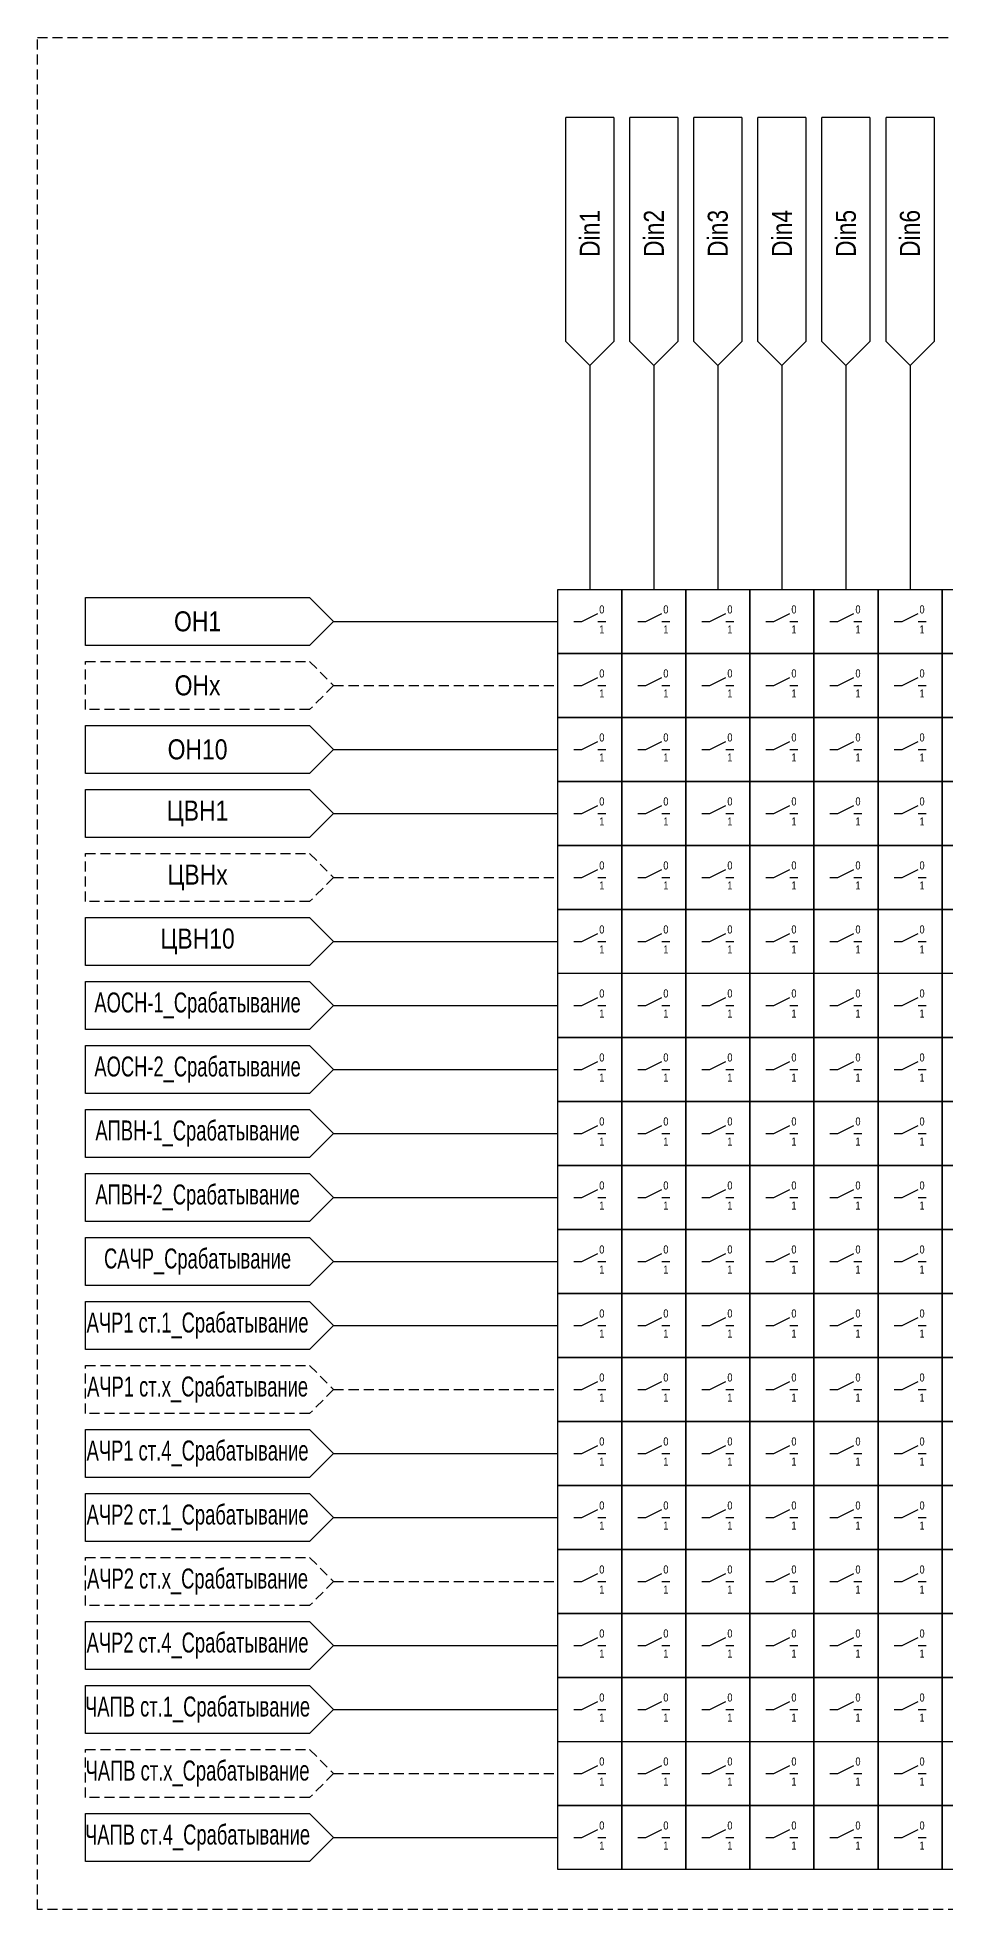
# Model space of a CAD drawing. Header units: millimetres. Extents: x -6343 to 676, y -1039 to 887.
# Drawn here: x -3133 to -3019.6, y 482 to 716 of the extents above; entities that cross this region are included whole.
import ezdxf

# ---------------------------------------------------------------- set-up
doc = ezdxf.new("R2010")
doc.units = ezdxf.units.MM
doc.linetypes.add('штриховая2', pattern=[0.375, 0.25, -0.125])
doc.styles.add('2.5_Gost_RD', font='ARIALN.TTF', dxfattribs={"height": 2.5})

msp = doc.modelspace()

# ---------------------------------------------------------------- linework, layer by layer
at = {"ltscale": 100}
for p, q in [((-3067, 678), (-3067, 706)), ((-3061, 706), (-3067, 706)), ((-3061, 706), (-3061, 678)), ((-3059, 678), (-3059, 706)), ((-3053, 706), (-3059, 706)), ((-3053, 706), (-3053, 678)), ((-3051, 678), (-3051, 706)), ((-3045, 706), (-3051, 706)), ((-3045, 706), (-3045, 678)), ((-3043, 678), (-3043, 706)), ((-3037, 706), (-3043, 706)), ((-3037, 706), (-3037, 678)), ((-3035, 678), (-3035, 706)), ((-3029, 706), (-3035, 706)), ((-3029, 706), (-3029, 678)), ((-3027, 678), (-3027, 706)), ((-3021, 706), (-3027, 706)), ((-3021, 706), (-3021, 678)), ((-3067, 678), (-3064, 675)), ((-3064, 675), (-3061, 678)), ((-3059, 678), (-3056, 675)), ((-3056, 675), (-3053, 678)), ((-3051, 678), (-3048, 675)), ((-3048, 675), (-3045, 678)), ((-3043, 678), (-3040, 675)), ((-3040, 675), (-3037, 678)), ((-3035, 678), (-3032, 675)), ((-3032, 675), (-3029, 678)), ((-3027, 678), (-3024, 675)), ((-3024, 675), (-3021, 678)), ((-3064, 675), (-3064, 647)), ((-3056, 675), (-3056, 647)), ((-3048, 675), (-3048, 647)), ((-3040, 675), (-3040, 647)), ((-3032, 675), (-3032, 647)), ((-3024, 675), (-3024, 647)), ((-3127, 646), (-3099, 646)), ((-3099, 646), (-3096, 643)), ((-3065, 643), (-3063, 644)), ((-3057, 643), (-3055, 644)), ((-3049, 643), (-3047, 644)), ((-3041, 643), (-3039, 644)), ((-3033, 643), (-3031, 644)), ((-3025, 643), (-3023, 644)), ((-3096, 643), (-3099, 640)), ((-3096, 643), (-3068, 643)), ((-3066, 643), (-3065, 643)), ((-3063, 643), (-3062, 643)), ((-3058, 643), (-3057, 643)), ((-3055, 643), (-3054, 643)), ((-3050, 643), (-3049, 643)), ((-3047, 643), (-3046, 643)), ((-3042, 643), (-3041, 643)), ((-3039, 643), (-3038, 643)), ((-3034, 643), (-3033, 643)), ((-3031, 643), (-3030, 643)), ((-3026, 643), (-3025, 643)), ((-3023, 643), (-3022, 643)), ((-3099, 640), (-3127, 640)), ((-3066, 635), (-3065, 635)), ((-3065, 635), (-3063, 636)), ((-3063, 635), (-3062, 635)), ((-3058, 635), (-3057, 635)), ((-3057, 635), (-3055, 636)), ((-3055, 635), (-3054, 635)), ((-3050, 635), (-3049, 635)), ((-3049, 635), (-3047, 636)), ((-3047, 635), (-3046, 635)), ((-3042, 635), (-3041, 635)), ((-3041, 635), (-3039, 636)), ((-3039, 635), (-3038, 635)), ((-3034, 635), (-3033, 635)), ((-3033, 635), (-3031, 636)), ((-3031, 635), (-3030, 635)), ((-3026, 635), (-3025, 635)), ((-3025, 635), (-3023, 636)), ((-3023, 635), (-3022, 635)), ((-3127, 630), (-3099, 630)), ((-3099, 630), (-3096, 627)), ((-3065, 627), (-3063, 628)), ((-3057, 627), (-3055, 628)), ((-3049, 627), (-3047, 628)), ((-3041, 627), (-3039, 628)), ((-3033, 627), (-3031, 628)), ((-3025, 627), (-3023, 628)), ((-3096, 627), (-3099, 624)), ((-3096, 627), (-3068, 627)), ((-3066, 627), (-3065, 627)), ((-3063, 627), (-3062, 627)), ((-3058, 627), (-3057, 627)), ((-3055, 627), (-3054, 627)), ((-3050, 627), (-3049, 627)), ((-3047, 627), (-3046, 627)), ((-3042, 627), (-3041, 627)), ((-3039, 627), (-3038, 627)), ((-3034, 627), (-3033, 627)), ((-3031, 627), (-3030, 627)), ((-3026, 627), (-3025, 627)), ((-3023, 627), (-3022, 627)), ((-3099, 624), (-3127, 624)), ((-3127, 622), (-3099, 622)), ((-3099, 622), (-3096, 619)), ((-3096, 619), (-3099, 616)), ((-3096, 619), (-3068, 619)), ((-3066, 619), (-3065, 619)), ((-3065, 619), (-3063, 620)), ((-3063, 619), (-3062, 619)), ((-3058, 619), (-3057, 619)), ((-3057, 619), (-3055, 620)), ((-3055, 619), (-3054, 619)), ((-3050, 619), (-3049, 619)), ((-3049, 619), (-3047, 620)), ((-3047, 619), (-3046, 619)), ((-3042, 619), (-3041, 619)), ((-3041, 619), (-3039, 620)), ((-3039, 619), (-3038, 619)), ((-3034, 619), (-3033, 619)), ((-3033, 619), (-3031, 620)), ((-3031, 619), (-3030, 619)), ((-3026, 619), (-3025, 619)), ((-3025, 619), (-3023, 620)), ((-3023, 619), (-3022, 619)), ((-3099, 616), (-3127, 616)), ((-3066, 611), (-3065, 611)), ((-3065, 611), (-3063, 612)), ((-3063, 611), (-3062, 611)), ((-3058, 611), (-3057, 611)), ((-3057, 611), (-3055, 612)), ((-3055, 611), (-3054, 611)), ((-3050, 611), (-3049, 611)), ((-3049, 611), (-3047, 612)), ((-3047, 611), (-3046, 611)), ((-3042, 611), (-3041, 611)), ((-3041, 611), (-3039, 612)), ((-3039, 611), (-3038, 611)), ((-3034, 611), (-3033, 611)), ((-3033, 611), (-3031, 612)), ((-3031, 611), (-3030, 611)), ((-3026, 611), (-3025, 611)), ((-3025, 611), (-3023, 612)), ((-3023, 611), (-3022, 611)), ((-3127, 606), (-3099, 606)), ((-3099, 606), (-3096, 603)), ((-3065, 603), (-3063, 604)), ((-3057, 603), (-3055, 604)), ((-3049, 603), (-3047, 604)), ((-3041, 603), (-3039, 604)), ((-3033, 603), (-3031, 604)), ((-3025, 603), (-3023, 604)), ((-3096, 603), (-3099, 600)), ((-3096, 603), (-3068, 603)), ((-3066, 603), (-3065, 603)), ((-3063, 603), (-3062, 603)), ((-3058, 603), (-3057, 603)), ((-3055, 603), (-3054, 603)), ((-3050, 603), (-3049, 603)), ((-3047, 603), (-3046, 603)), ((-3042, 603), (-3041, 603)), ((-3039, 603), (-3038, 603)), ((-3034, 603), (-3033, 603)), ((-3031, 603), (-3030, 603)), ((-3026, 603), (-3025, 603)), ((-3023, 603), (-3022, 603)), ((-3099, 600), (-3127, 600)), ((-3127, 598), (-3099, 598)), ((-3099, 598), (-3096, 595)), ((-3096, 595), (-3099, 592)), ((-3096, 595), (-3068, 595)), ((-3066, 595), (-3065, 595)), ((-3065, 595), (-3063, 596)), ((-3063, 595), (-3062, 595)), ((-3058, 595), (-3057, 595)), ((-3057, 595), (-3055, 596)), ((-3055, 595), (-3054, 595)), ((-3050, 595), (-3049, 595)), ((-3049, 595), (-3047, 596)), ((-3047, 595), (-3046, 595)), ((-3042, 595), (-3041, 595)), ((-3041, 595), (-3039, 596)), ((-3039, 595), (-3038, 595)), ((-3034, 595), (-3033, 595)), ((-3033, 595), (-3031, 596)), ((-3031, 595), (-3030, 595)), ((-3026, 595), (-3025, 595)), ((-3025, 595), (-3023, 596)), ((-3023, 595), (-3022, 595)), ((-3127, 590), (-3099, 590)), ((-3099, 590), (-3096, 587)), ((-3065, 587), (-3063, 588)), ((-3057, 587), (-3055, 588)), ((-3049, 587), (-3047, 588)), ((-3041, 587), (-3039, 588)), ((-3033, 587), (-3031, 588)), ((-3025, 587), (-3023, 588)), ((-3096, 587), (-3099, 584)), ((-3096, 587), (-3068, 587)), ((-3066, 587), (-3065, 587)), ((-3063, 587), (-3062, 587)), ((-3058, 587), (-3057, 587)), ((-3055, 587), (-3054, 587)), ((-3050, 587), (-3049, 587)), ((-3047, 587), (-3046, 587)), ((-3042, 587), (-3041, 587)), ((-3039, 587), (-3038, 587)), ((-3034, 587), (-3033, 587)), ((-3031, 587), (-3030, 587)), ((-3026, 587), (-3025, 587)), ((-3023, 587), (-3022, 587)), ((-3127, 582), (-3099, 582)), ((-3099, 582), (-3096, 579)), ((-3096, 579), (-3099, 576)), ((-3096, 579), (-3068, 579)), ((-3066, 579), (-3065, 579)), ((-3065, 579), (-3063, 580)), ((-3063, 579), (-3062, 579)), ((-3058, 579), (-3057, 579)), ((-3057, 579), (-3055, 580)), ((-3055, 579), (-3054, 579)), ((-3050, 579), (-3049, 579)), ((-3049, 579), (-3047, 580)), ((-3047, 579), (-3046, 579)), ((-3042, 579), (-3041, 579)), ((-3041, 579), (-3039, 580)), ((-3039, 579), (-3038, 579)), ((-3034, 579), (-3033, 579)), ((-3033, 579), (-3031, 580)), ((-3031, 579), (-3030, 579)), ((-3026, 579), (-3025, 579)), ((-3025, 579), (-3023, 580)), ((-3023, 579), (-3022, 579)), ((-3127, 574), (-3099, 574)), ((-3099, 574), (-3096, 571)), ((-3096, 571), (-3099, 568)), ((-3096, 571), (-3068, 571)), ((-3066, 571), (-3065, 571)), ((-3065, 571), (-3063, 572)), ((-3063, 571), (-3062, 571)), ((-3058, 571), (-3057, 571)), ((-3057, 571), (-3055, 572)), ((-3055, 571), (-3054, 571)), ((-3050, 571), (-3049, 571)), ((-3049, 571), (-3047, 572)), ((-3047, 571), (-3046, 571)), ((-3042, 571), (-3041, 571)), ((-3041, 571), (-3039, 572)), ((-3039, 571), (-3038, 571)), ((-3034, 571), (-3033, 571)), ((-3033, 571), (-3031, 572)), ((-3031, 571), (-3030, 571)), ((-3026, 571), (-3025, 571)), ((-3025, 571), (-3023, 572)), ((-3023, 571), (-3022, 571)), ((-3127, 566), (-3099, 566)), ((-3099, 566), (-3096, 563)), ((-3065, 563), (-3063, 564)), ((-3057, 563), (-3055, 564)), ((-3049, 563), (-3047, 564)), ((-3041, 563), (-3039, 564)), ((-3033, 563), (-3031, 564)), ((-3025, 563), (-3023, 564)), ((-3096, 563), (-3099, 560)), ((-3096, 563), (-3068, 563)), ((-3066, 563), (-3065, 563)), ((-3063, 563), (-3062, 563)), ((-3058, 563), (-3057, 563)), ((-3055, 563), (-3054, 563)), ((-3050, 563), (-3049, 563)), ((-3047, 563), (-3046, 563)), ((-3042, 563), (-3041, 563)), ((-3039, 563), (-3038, 563)), ((-3034, 563), (-3033, 563)), ((-3031, 563), (-3030, 563)), ((-3026, 563), (-3025, 563)), ((-3023, 563), (-3022, 563)), ((-3127, 558), (-3099, 558)), ((-3099, 558), (-3096, 555)), ((-3096, 555), (-3099, 552)), ((-3096, 555), (-3068, 555)), ((-3066, 555), (-3065, 555)), ((-3065, 555), (-3063, 556)), ((-3063, 555), (-3062, 555)), ((-3058, 555), (-3057, 555)), ((-3057, 555), (-3055, 556)), ((-3055, 555), (-3054, 555)), ((-3050, 555), (-3049, 555)), ((-3049, 555), (-3047, 556)), ((-3047, 555), (-3046, 555)), ((-3042, 555), (-3041, 555)), ((-3041, 555), (-3039, 556)), ((-3039, 555), (-3038, 555)), ((-3034, 555), (-3033, 555)), ((-3033, 555), (-3031, 556)), ((-3031, 555), (-3030, 555)), ((-3026, 555), (-3025, 555)), ((-3025, 555), (-3023, 556)), ((-3023, 555), (-3022, 555)), ((-3065, 547), (-3063, 548)), ((-3057, 547), (-3055, 548)), ((-3049, 547), (-3047, 548)), ((-3041, 547), (-3039, 548)), ((-3033, 547), (-3031, 548)), ((-3025, 547), (-3023, 548)), ((-3066, 547), (-3065, 547)), ((-3063, 547), (-3062, 547)), ((-3058, 547), (-3057, 547)), ((-3055, 547), (-3054, 547)), ((-3050, 547), (-3049, 547)), ((-3047, 547), (-3046, 547)), ((-3042, 547), (-3041, 547)), ((-3039, 547), (-3038, 547)), ((-3034, 547), (-3033, 547)), ((-3031, 547), (-3030, 547)), ((-3026, 547), (-3025, 547)), ((-3023, 547), (-3022, 547)), ((-3127, 542), (-3099, 542)), ((-3099, 542), (-3096, 539)), ((-3096, 539), (-3099, 536)), ((-3096, 539), (-3068, 539)), ((-3066, 539), (-3065, 539)), ((-3065, 539), (-3063, 540)), ((-3063, 539), (-3062, 539)), ((-3058, 539), (-3057, 539)), ((-3057, 539), (-3055, 540)), ((-3055, 539), (-3054, 539)), ((-3050, 539), (-3049, 539)), ((-3049, 539), (-3047, 540)), ((-3047, 539), (-3046, 539)), ((-3042, 539), (-3041, 539)), ((-3041, 539), (-3039, 540)), ((-3039, 539), (-3038, 539)), ((-3034, 539), (-3033, 539)), ((-3033, 539), (-3031, 540)), ((-3031, 539), (-3030, 539)), ((-3026, 539), (-3025, 539)), ((-3025, 539), (-3023, 540)), ((-3023, 539), (-3022, 539)), ((-3127, 534), (-3099, 534)), ((-3099, 534), (-3096, 531)), ((-3065, 531), (-3063, 532)), ((-3057, 531), (-3055, 532)), ((-3049, 531), (-3047, 532)), ((-3041, 531), (-3039, 532)), ((-3033, 531), (-3031, 532)), ((-3025, 531), (-3023, 532)), ((-3096, 531), (-3099, 528)), ((-3096, 531), (-3068, 531)), ((-3066, 531), (-3065, 531)), ((-3063, 531), (-3062, 531)), ((-3058, 531), (-3057, 531)), ((-3055, 531), (-3054, 531)), ((-3050, 531), (-3049, 531)), ((-3047, 531), (-3046, 531)), ((-3042, 531), (-3041, 531)), ((-3039, 531), (-3038, 531)), ((-3034, 531), (-3033, 531)), ((-3031, 531), (-3030, 531)), ((-3026, 531), (-3025, 531)), ((-3023, 531), (-3022, 531)), ((-3066, 523), (-3065, 523)), ((-3065, 523), (-3063, 524)), ((-3063, 523), (-3062, 523)), ((-3058, 523), (-3057, 523)), ((-3057, 523), (-3055, 524)), ((-3055, 523), (-3054, 523)), ((-3050, 523), (-3049, 523)), ((-3049, 523), (-3047, 524)), ((-3047, 523), (-3046, 523)), ((-3042, 523), (-3041, 523)), ((-3041, 523), (-3039, 524)), ((-3039, 523), (-3038, 523)), ((-3034, 523), (-3033, 523)), ((-3033, 523), (-3031, 524)), ((-3031, 523), (-3030, 523)), ((-3026, 523), (-3025, 523)), ((-3025, 523), (-3023, 524)), ((-3023, 523), (-3022, 523)), ((-3127, 518), (-3099, 518)), ((-3099, 518), (-3096, 515)), ((-3096, 515), (-3099, 512)), ((-3096, 515), (-3068, 515)), ((-3066, 515), (-3065, 515)), ((-3065, 515), (-3063, 516)), ((-3063, 515), (-3062, 515)), ((-3058, 515), (-3057, 515)), ((-3057, 515), (-3055, 516)), ((-3055, 515), (-3054, 515)), ((-3050, 515), (-3049, 515)), ((-3049, 515), (-3047, 516)), ((-3047, 515), (-3046, 515)), ((-3042, 515), (-3041, 515)), ((-3041, 515), (-3039, 516)), ((-3039, 515), (-3038, 515)), ((-3034, 515), (-3033, 515)), ((-3033, 515), (-3031, 516)), ((-3031, 515), (-3030, 515)), ((-3026, 515), (-3025, 515)), ((-3025, 515), (-3023, 516)), ((-3023, 515), (-3022, 515)), ((-3127, 510), (-3099, 510)), ((-3099, 510), (-3096, 507)), ((-3065, 507), (-3063, 508)), ((-3057, 507), (-3055, 508)), ((-3049, 507), (-3047, 508)), ((-3041, 507), (-3039, 508)), ((-3033, 507), (-3031, 508)), ((-3025, 507), (-3023, 508)), ((-3096, 507), (-3099, 504)), ((-3096, 507), (-3068, 507)), ((-3066, 507), (-3065, 507)), ((-3063, 507), (-3062, 507)), ((-3058, 507), (-3057, 507)), ((-3055, 507), (-3054, 507)), ((-3050, 507), (-3049, 507)), ((-3047, 507), (-3046, 507)), ((-3042, 507), (-3041, 507)), ((-3039, 507), (-3038, 507)), ((-3034, 507), (-3033, 507)), ((-3031, 507), (-3030, 507)), ((-3026, 507), (-3025, 507)), ((-3023, 507), (-3022, 507)), ((-3066, 499), (-3065, 499)), ((-3065, 499), (-3063, 500)), ((-3063, 499), (-3062, 499)), ((-3058, 499), (-3057, 499)), ((-3057, 499), (-3055, 500)), ((-3055, 499), (-3054, 499)), ((-3050, 499), (-3049, 499)), ((-3049, 499), (-3047, 500)), ((-3047, 499), (-3046, 499)), ((-3042, 499), (-3041, 499)), ((-3041, 499), (-3039, 500)), ((-3039, 499), (-3038, 499)), ((-3034, 499), (-3033, 499)), ((-3033, 499), (-3031, 500)), ((-3031, 499), (-3030, 499)), ((-3026, 499), (-3025, 499)), ((-3025, 499), (-3023, 500)), ((-3023, 499), (-3022, 499)), ((-3127, 494), (-3099, 494)), ((-3099, 494), (-3096, 491)), ((-3065, 491), (-3063, 492)), ((-3057, 491), (-3055, 492)), ((-3049, 491), (-3047, 492)), ((-3041, 491), (-3039, 492)), ((-3033, 491), (-3031, 492)), ((-3025, 491), (-3023, 492)), ((-3096, 491), (-3099, 488)), ((-3096, 491), (-3068, 491)), ((-3066, 491), (-3065, 491)), ((-3063, 491), (-3062, 491)), ((-3058, 491), (-3057, 491)), ((-3055, 491), (-3054, 491)), ((-3050, 491), (-3049, 491)), ((-3047, 491), (-3046, 491)), ((-3042, 491), (-3041, 491)), ((-3039, 491), (-3038, 491)), ((-3034, 491), (-3033, 491)), ((-3031, 491), (-3030, 491)), ((-3026, 491), (-3025, 491)), ((-3023, 491), (-3022, 491))]:
    msp.add_line(p, q, dxfattribs=at)
at = {"linetype": 'штриховая2', "ltscale": 5}
for p, q in [((-3127, 638), (-3099, 638)), ((-3099, 638), (-3096, 635)), ((-3096, 635), (-3099, 632)), ((-3096, 635), (-3068, 635)), ((-3127, 614), (-3099, 614)), ((-3099, 614), (-3096, 611)), ((-3096, 611), (-3099, 608)), ((-3096, 611), (-3068, 611)), ((-3127, 550), (-3099, 550)), ((-3099, 550), (-3096, 547)), ((-3096, 547), (-3099, 544)), ((-3096, 547), (-3068, 547)), ((-3127, 526), (-3099, 526)), ((-3099, 526), (-3096, 523)), ((-3096, 523), (-3099, 520)), ((-3096, 523), (-3068, 523)), ((-3127, 502), (-3099, 502)), ((-3099, 502), (-3096, 499)), ((-3096, 499), (-3099, 496)), ((-3096, 499), (-3068, 499))]:
    msp.add_line(p, q, dxfattribs=at)
msp.add_lwpolyline([(-3133, 716), (-2838, 716), (-2838, 482), (-3133, 482)], close=True, dxfattribs=at)
at = {"ltscale": 100}
for points in [[(-3127, 646), (-3099, 646), (-3096, 643), (-3099, 640), (-3127, 640), (-3127, 646)], [(-3127, 630), (-3099, 630), (-3096, 627), (-3099, 624), (-3127, 624), (-3127, 630)], [(-3127, 622), (-3099, 622), (-3096, 619), (-3099, 616), (-3127, 616), (-3127, 622)], [(-3127, 606), (-3099, 606), (-3096, 603), (-3099, 600), (-3127, 600), (-3127, 606)], [(-3127, 598), (-3099, 598), (-3096, 595), (-3099, 592), (-3127, 592), (-3127, 598)], [(-3127, 590), (-3099, 590), (-3096, 587), (-3099, 584), (-3127, 584), (-3127, 590)], [(-3127, 582), (-3099, 582), (-3096, 579), (-3099, 576), (-3127, 576), (-3127, 582)], [(-3127, 574), (-3099, 574), (-3096, 571), (-3099, 568), (-3127, 568), (-3127, 574)], [(-3127, 566), (-3099, 566), (-3096, 563), (-3099, 560), (-3127, 560), (-3127, 566)], [(-3127, 558), (-3099, 558), (-3096, 555), (-3099, 552), (-3127, 552), (-3127, 558)], [(-3127, 542), (-3099, 542), (-3096, 539), (-3099, 536), (-3127, 536), (-3127, 542)], [(-3127, 534), (-3099, 534), (-3096, 531), (-3099, 528), (-3127, 528), (-3127, 534)], [(-3127, 518), (-3099, 518), (-3096, 515), (-3099, 512), (-3127, 512), (-3127, 518)], [(-3127, 510), (-3099, 510), (-3096, 507), (-3099, 504), (-3127, 504), (-3127, 510)], [(-3127, 494), (-3099, 494), (-3096, 491), (-3099, 488), (-3127, 488), (-3127, 494)]]:
    msp.add_lwpolyline(points, dxfattribs=at)
for points in [[(-3068, 647), (-3060, 647), (-3060, 487), (-3068, 487)], [(-3068, 647), (-2876, 647), (-2876, 639), (-3068, 639)], [(-3060, 647), (-3052, 647), (-3052, 487), (-3060, 487)], [(-3052, 647), (-3044, 647), (-3044, 487), (-3052, 487)], [(-3044, 647), (-3036, 647), (-3036, 487), (-3044, 487)], [(-3036, 647), (-3028, 647), (-3028, 487), (-3036, 487)], [(-3028, 647), (-3020, 647), (-3020, 487), (-3028, 487)], [(-3020, 647), (-3012, 647), (-3012, 487), (-3020, 487)], [(-3068, 639), (-2876, 639), (-2876, 631), (-3068, 631)], [(-3068, 631), (-2876, 631), (-2876, 623), (-3068, 623)], [(-3068, 623), (-2876, 623), (-2876, 591), (-3068, 591)], [(-3068, 623), (-2876, 623), (-2876, 615), (-3068, 615)], [(-3068, 615), (-2876, 615), (-2876, 607), (-3068, 607)], [(-3068, 607), (-2876, 607), (-2876, 599), (-3068, 599)], [(-3068, 591), (-2876, 591), (-2876, 583), (-3068, 583)], [(-3068, 583), (-2876, 583), (-2876, 575), (-3068, 575)], [(-3068, 575), (-2876, 575), (-2876, 567), (-3068, 567)], [(-3068, 567), (-2876, 567), (-2876, 559), (-3068, 559)], [(-3068, 559), (-2876, 559), (-2876, 551), (-3068, 551)], [(-3068, 551), (-2876, 551), (-2876, 543), (-3068, 543)], [(-3068, 543), (-2876, 543), (-2876, 535), (-3068, 535)], [(-3068, 535), (-2876, 535), (-2876, 527), (-3068, 527)], [(-3068, 527), (-2876, 527), (-2876, 519), (-3068, 519)], [(-3068, 519), (-2876, 519), (-2876, 511), (-3068, 511)], [(-3068, 511), (-2876, 511), (-2876, 487), (-3068, 487)], [(-3068, 503), (-2876, 503), (-2876, 495), (-3068, 495)], [(-3068, 495), (-2876, 495), (-2876, 487), (-3068, 487)]]:
    msp.add_lwpolyline(points, close=True, dxfattribs=at)
at = {"linetype": 'штриховая2', "ltscale": 5}
for points in [[(-3127, 638), (-3099, 638), (-3096, 635), (-3099, 632), (-3127, 632), (-3127, 638)], [(-3127, 614), (-3099, 614), (-3096, 611), (-3099, 608), (-3127, 608), (-3127, 614)], [(-3127, 550), (-3099, 550), (-3096, 547), (-3099, 544), (-3127, 544), (-3127, 550)], [(-3127, 526), (-3099, 526), (-3096, 523), (-3099, 520), (-3127, 520), (-3127, 526)], [(-3127, 502), (-3099, 502), (-3096, 499), (-3099, 496), (-3127, 496), (-3127, 502)]]:
    msp.add_lwpolyline(points, dxfattribs=at)

# ---------------------------------------------------------------- texts
at = {"ltscale": 100, "char_height": 2.5, "width": 27, "attachment_point": 5, "rotation": 90, "style": '2.5_Gost_RD'}
for s, insert in [('Din1', (-3064, 691.5)), ('Din2', (-3056, 691.5)), ('Din3', (-3048, 691.5)), ('Din4', (-3040, 691.5)), ('Din5', (-3032, 691.5)), ('Din6', (-3024, 691.5))]:
    msp.add_mtext(s, dxfattribs=dict(at, insert=insert))
at = {"color": 0, "ltscale": 100, "attachment_point": 5, "style": '2.5_Gost_RD'}
for s, insert, char_height, width in [('{\\C256;ОН1}', (-3113, 643), 2.5, 28), ('{\\C256;0}', (-3062.5, 644.5), 1, 5), ('{\\C256;0}', (-3054.5, 644.5), 1, 5), ('{\\C256;0}', (-3046.5, 644.5), 1, 5), ('{\\C256;0}', (-3038.5, 644.5), 1, 5), ('{\\C256;0}', (-3030.5, 644.5), 1, 5), ('{\\C256;0}', (-3022.5, 644.5), 1, 5), ('{\\C256;1}', (-3062.5, 642), 1, 5), ('{\\C256;1}', (-3054.5, 642), 1, 5), ('{\\C256;1}', (-3046.5, 642), 1, 5), ('{\\C256;1}', (-3038.5, 642), 1, 5), ('{\\C256;1}', (-3030.5, 642), 1, 5), ('{\\C256;1}', (-3022.5, 642), 1, 5), ('{\\C256;0}', (-3062.5, 636.5), 1, 5), ('{\\C256;0}', (-3054.5, 636.5), 1, 5), ('{\\C256;0}', (-3046.5, 636.5), 1, 5), ('{\\C256;0}', (-3038.5, 636.5), 1, 5), ('{\\C256;0}', (-3030.5, 636.5), 1, 5), ('{\\C256;0}', (-3022.5, 636.5), 1, 5), ('{\\C256;ОНx}', (-3113, 635), 2.5, 28), ('{\\C256;1}', (-3062.5, 634), 1, 5), ('{\\C256;1}', (-3054.5, 634), 1, 5), ('{\\C256;1}', (-3046.5, 634), 1, 5), ('{\\C256;1}', (-3038.5, 634), 1, 5), ('{\\C256;1}', (-3030.5, 634), 1, 5), ('{\\C256;1}', (-3022.5, 634), 1, 5), ('{\\C256;ОН10}', (-3113, 627), 2.5, 28), ('{\\C256;0}', (-3062.5, 628.5), 1, 5), ('{\\C256;0}', (-3054.5, 628.5), 1, 5), ('{\\C256;0}', (-3046.5, 628.5), 1, 5), ('{\\C256;0}', (-3038.5, 628.5), 1, 5), ('{\\C256;0}', (-3030.5, 628.5), 1, 5), ('{\\C256;0}', (-3022.5, 628.5), 1, 5), ('{\\C256;1}', (-3062.5, 626), 1, 5), ('{\\C256;1}', (-3054.5, 626), 1, 5), ('{\\C256;1}', (-3046.5, 626), 1, 5), ('{\\C256;1}', (-3038.5, 626), 1, 5), ('{\\C256;1}', (-3030.5, 626), 1, 5), ('{\\C256;1}', (-3022.5, 626), 1, 5), ('{\\C256;ЦВН1}', (-3113, 619), 2.5, 28), ('{\\C256;0}', (-3062.5, 620.5), 1, 5), ('{\\C256;0}', (-3054.5, 620.5), 1, 5), ('{\\C256;0}', (-3046.5, 620.5), 1, 5), ('{\\C256;0}', (-3038.5, 620.5), 1, 5), ('{\\C256;0}', (-3030.5, 620.5), 1, 5), ('{\\C256;0}', (-3022.5, 620.5), 1, 5), ('{\\C256;1}', (-3062.5, 618), 1, 5), ('{\\C256;1}', (-3054.5, 618), 1, 5), ('{\\C256;1}', (-3046.5, 618), 1, 5), ('{\\C256;1}', (-3038.5, 618), 1, 5), ('{\\C256;1}', (-3030.5, 618), 1, 5), ('{\\C256;1}', (-3022.5, 618), 1, 5), ('{\\C256;ЦВНx}', (-3113, 611), 2.5, 28), ('{\\C256;0}', (-3062.5, 612.5), 1, 5), ('{\\C256;0}', (-3054.5, 612.5), 1, 5), ('{\\C256;0}', (-3046.5, 612.5), 1, 5), ('{\\C256;0}', (-3038.5, 612.5), 1, 5), ('{\\C256;0}', (-3030.5, 612.5), 1, 5), ('{\\C256;0}', (-3022.5, 612.5), 1, 5), ('{\\C256;1}', (-3062.5, 610), 1, 5), ('{\\C256;1}', (-3054.5, 610), 1, 5), ('{\\C256;1}', (-3046.5, 610), 1, 5), ('{\\C256;1}', (-3038.5, 610), 1, 5), ('{\\C256;1}', (-3030.5, 610), 1, 5), ('{\\C256;1}', (-3022.5, 610), 1, 5), ('{\\C256;ЦВН10}', (-3113, 603), 2.5, 28), ('{\\C256;0}', (-3062.5, 604.5), 1, 5), ('{\\C256;0}', (-3054.5, 604.5), 1, 5), ('{\\C256;0}', (-3046.5, 604.5), 1, 5), ('{\\C256;0}', (-3038.5, 604.5), 1, 5), ('{\\C256;0}', (-3030.5, 604.5), 1, 5), ('{\\C256;0}', (-3022.5, 604.5), 1, 5), ('{\\C256;1}', (-3062.5, 602), 1, 5), ('{\\C256;1}', (-3054.5, 602), 1, 5), ('{\\C256;1}', (-3046.5, 602), 1, 5), ('{\\C256;1}', (-3038.5, 602), 1, 5), ('{\\C256;1}', (-3030.5, 602), 1, 5), ('{\\C256;1}', (-3022.5, 602), 1, 5), ('{\\W0.8;\\C256;АОСН-1_Срабатывание}', (-3113, 595), 2.5, 28), ('{\\C256;0}', (-3062.5, 596.5), 1, 5), ('{\\C256;0}', (-3054.5, 596.5), 1, 5), ('{\\C256;0}', (-3046.5, 596.5), 1, 5), ('{\\C256;0}', (-3038.5, 596.5), 1, 5), ('{\\C256;0}', (-3030.5, 596.5), 1, 5), ('{\\C256;0}', (-3022.5, 596.5), 1, 5), ('{\\C256;1}', (-3062.5, 594), 1, 5), ('{\\C256;1}', (-3054.5, 594), 1, 5), ('{\\C256;1}', (-3046.5, 594), 1, 5), ('{\\C256;1}', (-3038.5, 594), 1, 5), ('{\\C256;1}', (-3030.5, 594), 1, 5), ('{\\C256;1}', (-3022.5, 594), 1, 5), ('{\\W0.8;\\C256;АОСН-2_Срабатывание}', (-3113, 587), 2.5, 28), ('{\\C256;0}', (-3062.5, 588.5), 1, 5), ('{\\C256;0}', (-3054.5, 588.5), 1, 5), ('{\\C256;0}', (-3046.5, 588.5), 1, 5), ('{\\C256;0}', (-3038.5, 588.5), 1, 5), ('{\\C256;0}', (-3030.5, 588.5), 1, 5), ('{\\C256;0}', (-3022.5, 588.5), 1, 5), ('{\\C256;1}', (-3062.5, 586), 1, 5), ('{\\C256;1}', (-3054.5, 586), 1, 5), ('{\\C256;1}', (-3046.5, 586), 1, 5), ('{\\C256;1}', (-3038.5, 586), 1, 5), ('{\\C256;1}', (-3030.5, 586), 1, 5), ('{\\C256;1}', (-3022.5, 586), 1, 5), ('{\\W0.8;\\C256;АПВН-1_Срабатывание}', (-3113, 579), 2.5, 28), ('{\\C256;0}', (-3062.5, 580.5), 1, 5), ('{\\C256;0}', (-3054.5, 580.5), 1, 5), ('{\\C256;0}', (-3046.5, 580.5), 1, 5), ('{\\C256;0}', (-3038.5, 580.5), 1, 5), ('{\\C256;0}', (-3030.5, 580.5), 1, 5), ('{\\C256;0}', (-3022.5, 580.5), 1, 5), ('{\\C256;1}', (-3062.5, 578), 1, 5), ('{\\C256;1}', (-3054.5, 578), 1, 5), ('{\\C256;1}', (-3046.5, 578), 1, 5), ('{\\C256;1}', (-3038.5, 578), 1, 5), ('{\\C256;1}', (-3030.5, 578), 1, 5), ('{\\C256;1}', (-3022.5, 578), 1, 5), ('{\\W0.8;\\C256;АПВН-2_Срабатывание}', (-3113, 571), 2.5, 28), ('{\\C256;0}', (-3062.5, 572.5), 1, 5), ('{\\C256;0}', (-3054.5, 572.5), 1, 5), ('{\\C256;0}', (-3046.5, 572.5), 1, 5), ('{\\C256;0}', (-3038.5, 572.5), 1, 5), ('{\\C256;0}', (-3030.5, 572.5), 1, 5), ('{\\C256;0}', (-3022.5, 572.5), 1, 5), ('{\\C256;1}', (-3062.5, 570), 1, 5), ('{\\C256;1}', (-3054.5, 570), 1, 5), ('{\\C256;1}', (-3046.5, 570), 1, 5), ('{\\C256;1}', (-3038.5, 570), 1, 5), ('{\\C256;1}', (-3030.5, 570), 1, 5), ('{\\C256;1}', (-3022.5, 570), 1, 5), ('{\\W0.8;\\C256;САЧР_Срабатывание}', (-3113, 563), 2.5, 28), ('{\\C256;0}', (-3062.5, 564.5), 1, 5), ('{\\C256;0}', (-3054.5, 564.5), 1, 5), ('{\\C256;0}', (-3046.5, 564.5), 1, 5), ('{\\C256;0}', (-3038.5, 564.5), 1, 5), ('{\\C256;0}', (-3030.5, 564.5), 1, 5), ('{\\C256;0}', (-3022.5, 564.5), 1, 5), ('{\\C256;1}', (-3062.5, 562), 1, 5), ('{\\C256;1}', (-3054.5, 562), 1, 5), ('{\\C256;1}', (-3046.5, 562), 1, 5), ('{\\C256;1}', (-3038.5, 562), 1, 5), ('{\\C256;1}', (-3030.5, 562), 1, 5), ('{\\C256;1}', (-3022.5, 562), 1, 5), ('{\\C256;0}', (-3062.5, 556.5), 1, 5), ('{\\C256;0}', (-3054.5, 556.5), 1, 5), ('{\\C256;0}', (-3046.5, 556.5), 1, 5), ('{\\C256;0}', (-3038.5, 556.5), 1, 5), ('{\\C256;0}', (-3030.5, 556.5), 1, 5), ('{\\C256;0}', (-3022.5, 556.5), 1, 5), ('{\\W0.8;\\C256;АЧР1 ст.1_Срабатывание}', (-3113, 555), 2.5, 28), ('{\\C256;1}', (-3062.5, 554), 1, 5), ('{\\C256;1}', (-3054.5, 554), 1, 5), ('{\\C256;1}', (-3046.5, 554), 1, 5), ('{\\C256;1}', (-3038.5, 554), 1, 5), ('{\\C256;1}', (-3030.5, 554), 1, 5), ('{\\C256;1}', (-3022.5, 554), 1, 5), ('{\\W0.8;\\C256;АЧР1 ст.x_Срабатывание}', (-3113, 547), 2.5, 28), ('{\\C256;0}', (-3062.5, 548.5), 1, 5), ('{\\C256;0}', (-3054.5, 548.5), 1, 5), ('{\\C256;0}', (-3046.5, 548.5), 1, 5), ('{\\C256;0}', (-3038.5, 548.5), 1, 5), ('{\\C256;0}', (-3030.5, 548.5), 1, 5), ('{\\C256;0}', (-3022.5, 548.5), 1, 5), ('{\\C256;1}', (-3062.5, 546), 1, 5), ('{\\C256;1}', (-3054.5, 546), 1, 5), ('{\\C256;1}', (-3046.5, 546), 1, 5), ('{\\C256;1}', (-3038.5, 546), 1, 5), ('{\\C256;1}', (-3030.5, 546), 1, 5), ('{\\C256;1}', (-3022.5, 546), 1, 5), ('{\\W0.8;\\C256;АЧР1 ст.4_Срабатывание}', (-3113, 539), 2.5, 28), ('{\\C256;0}', (-3062.5, 540.5), 1, 5), ('{\\C256;0}', (-3054.5, 540.5), 1, 5), ('{\\C256;0}', (-3046.5, 540.5), 1, 5), ('{\\C256;0}', (-3038.5, 540.5), 1, 5), ('{\\C256;0}', (-3030.5, 540.5), 1, 5), ('{\\C256;0}', (-3022.5, 540.5), 1, 5), ('{\\C256;1}', (-3062.5, 538), 1, 5), ('{\\C256;1}', (-3054.5, 538), 1, 5), ('{\\C256;1}', (-3046.5, 538), 1, 5), ('{\\C256;1}', (-3038.5, 538), 1, 5), ('{\\C256;1}', (-3030.5, 538), 1, 5), ('{\\C256;1}', (-3022.5, 538), 1, 5), ('{\\W0.8;\\C256;АЧР2 ст.1_Срабатывание}', (-3113, 531), 2.5, 28), ('{\\C256;0}', (-3062.5, 532.5), 1, 5), ('{\\C256;0}', (-3054.5, 532.5), 1, 5), ('{\\C256;0}', (-3046.5, 532.5), 1, 5), ('{\\C256;0}', (-3038.5, 532.5), 1, 5), ('{\\C256;0}', (-3030.5, 532.5), 1, 5), ('{\\C256;0}', (-3022.5, 532.5), 1, 5), ('{\\C256;1}', (-3062.5, 530), 1, 5), ('{\\C256;1}', (-3054.5, 530), 1, 5), ('{\\C256;1}', (-3046.5, 530), 1, 5), ('{\\C256;1}', (-3038.5, 530), 1, 5), ('{\\C256;1}', (-3030.5, 530), 1, 5), ('{\\C256;1}', (-3022.5, 530), 1, 5), ('{\\W0.8;\\C256;АЧР2 ст.x_Срабатывание}', (-3113, 523), 2.5, 28), ('{\\C256;0}', (-3062.5, 524.5), 1, 5), ('{\\C256;0}', (-3054.5, 524.5), 1, 5), ('{\\C256;0}', (-3046.5, 524.5), 1, 5), ('{\\C256;0}', (-3038.5, 524.5), 1, 5), ('{\\C256;0}', (-3030.5, 524.5), 1, 5), ('{\\C256;0}', (-3022.5, 524.5), 1, 5), ('{\\C256;1}', (-3062.5, 522), 1, 5), ('{\\C256;1}', (-3054.5, 522), 1, 5), ('{\\C256;1}', (-3046.5, 522), 1, 5), ('{\\C256;1}', (-3038.5, 522), 1, 5), ('{\\C256;1}', (-3030.5, 522), 1, 5), ('{\\C256;1}', (-3022.5, 522), 1, 5), ('{\\W0.8;\\C256;АЧР2 ст.4_Срабатывание}', (-3113, 515), 2.5, 28), ('{\\C256;0}', (-3062.5, 516.5), 1, 5), ('{\\C256;0}', (-3054.5, 516.5), 1, 5), ('{\\C256;0}', (-3046.5, 516.5), 1, 5), ('{\\C256;0}', (-3038.5, 516.5), 1, 5), ('{\\C256;0}', (-3030.5, 516.5), 1, 5), ('{\\C256;0}', (-3022.5, 516.5), 1, 5), ('{\\C256;1}', (-3062.5, 514), 1, 5), ('{\\C256;1}', (-3054.5, 514), 1, 5), ('{\\C256;1}', (-3046.5, 514), 1, 5), ('{\\C256;1}', (-3038.5, 514), 1, 5), ('{\\C256;1}', (-3030.5, 514), 1, 5), ('{\\C256;1}', (-3022.5, 514), 1, 5), ('{\\W0.8;\\C256;ЧАПВ ст.1_Срабатывание}', (-3113, 507), 2.5, 28), ('{\\C256;0}', (-3062.5, 508.5), 1, 5), ('{\\C256;0}', (-3054.5, 508.5), 1, 5), ('{\\C256;0}', (-3046.5, 508.5), 1, 5), ('{\\C256;0}', (-3038.5, 508.5), 1, 5), ('{\\C256;0}', (-3030.5, 508.5), 1, 5), ('{\\C256;0}', (-3022.5, 508.5), 1, 5), ('{\\C256;1}', (-3062.5, 506), 1, 5), ('{\\C256;1}', (-3054.5, 506), 1, 5), ('{\\C256;1}', (-3046.5, 506), 1, 5), ('{\\C256;1}', (-3038.5, 506), 1, 5), ('{\\C256;1}', (-3030.5, 506), 1, 5), ('{\\C256;1}', (-3022.5, 506), 1, 5), ('{\\W0.8;\\C256;ЧАПВ ст.x_Срабатывание}', (-3113, 499), 2.5, 28), ('{\\C256;0}', (-3062.5, 500.5), 1, 5), ('{\\C256;0}', (-3054.5, 500.5), 1, 5), ('{\\C256;0}', (-3046.5, 500.5), 1, 5), ('{\\C256;0}', (-3038.5, 500.5), 1, 5), ('{\\C256;0}', (-3030.5, 500.5), 1, 5), ('{\\C256;0}', (-3022.5, 500.5), 1, 5), ('{\\C256;1}', (-3062.5, 498), 1, 5), ('{\\C256;1}', (-3054.5, 498), 1, 5), ('{\\C256;1}', (-3046.5, 498), 1, 5), ('{\\C256;1}', (-3038.5, 498), 1, 5), ('{\\C256;1}', (-3030.5, 498), 1, 5), ('{\\C256;1}', (-3022.5, 498), 1, 5), ('{\\W0.8;\\C256;ЧАПВ ст.4_Срабатывание}', (-3113, 491), 2.5, 28), ('{\\C256;0}', (-3062.5, 492.5), 1, 5), ('{\\C256;0}', (-3054.5, 492.5), 1, 5), ('{\\C256;0}', (-3046.5, 492.5), 1, 5), ('{\\C256;0}', (-3038.5, 492.5), 1, 5), ('{\\C256;0}', (-3030.5, 492.5), 1, 5), ('{\\C256;0}', (-3022.5, 492.5), 1, 5), ('{\\C256;1}', (-3062.5, 490), 1, 5), ('{\\C256;1}', (-3054.5, 490), 1, 5), ('{\\C256;1}', (-3046.5, 490), 1, 5), ('{\\C256;1}', (-3038.5, 490), 1, 5), ('{\\C256;1}', (-3030.5, 490), 1, 5), ('{\\C256;1}', (-3022.5, 490), 1, 5)]:
    msp.add_mtext(s, dxfattribs=dict(at, insert=insert, char_height=char_height, width=width))

doc.saveas('drawing.dxf')
